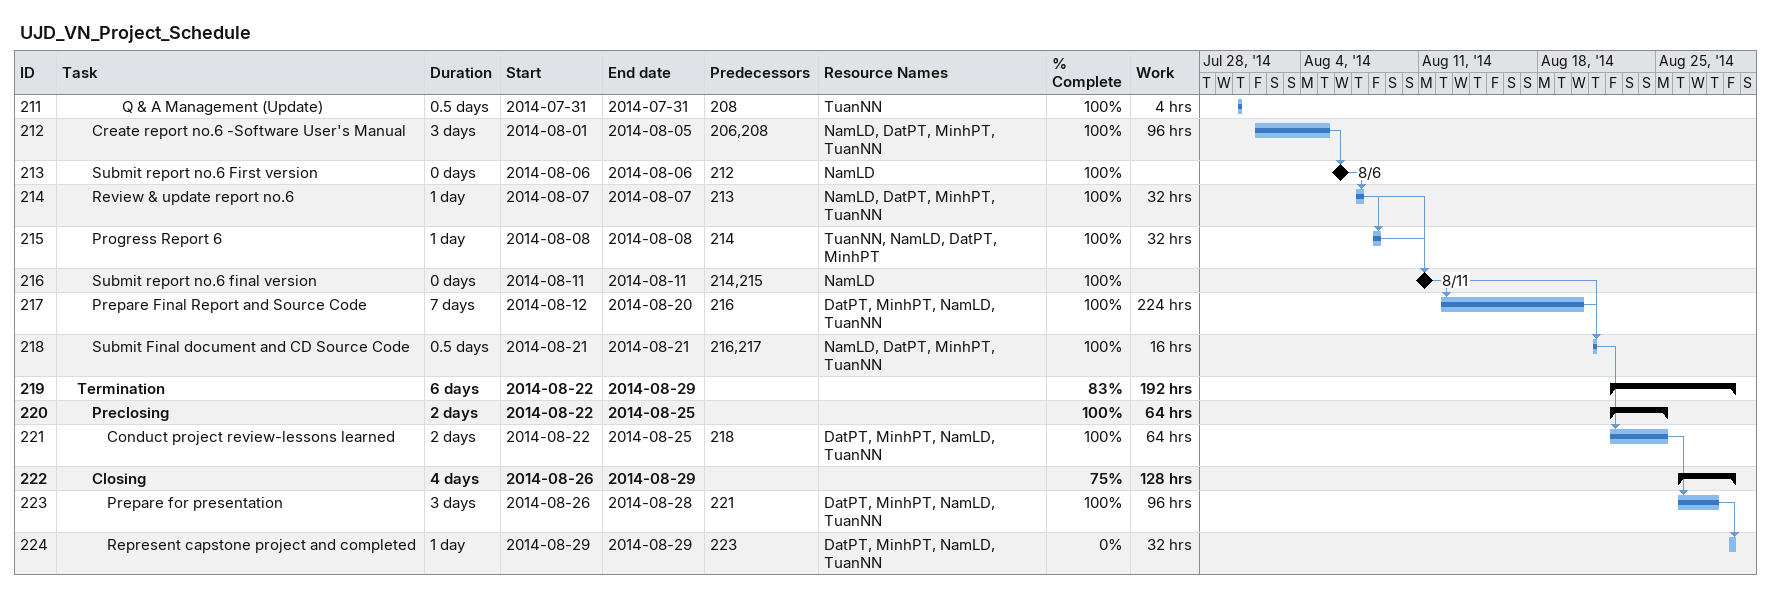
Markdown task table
UJD_VN_Project_Schedule

| ID | Level | Task | Duration | Start | Finish | Predecessors | Resources | % complete | Work (h) |
|---|---|---|---|---|---|---|---|---|---|
| 211 | 5 | Q & A Management (Update) | 0.5d | 2014-07-31 | 2014-07-31 | 208 | TuanNN | 100 | 4 |
| 212 | 3 | Create report no.6 -Software User's Manual | 3d | 2014-08-01 | 2014-08-05 | 206, 208 | NamLD, DatPT, MinhPT, TuanNN | 100 | 96 |
| 213 | 3 | Submit report no.6 First version | 0d | 2014-08-06 | 2014-08-06 | 212 | NamLD | 100 |  |
| 214 | 3 | Review & update report no.6 | 1d | 2014-08-07 | 2014-08-07 | 213 | NamLD, DatPT, MinhPT, TuanNN | 100 | 32 |
| 215 | 3 | Progress Report 6 | 1d | 2014-08-08 | 2014-08-08 | 214 | TuanNN, NamLD, DatPT, MinhPT | 100 | 32 |
| 216 | 3 | Submit report no.6 final version | 0d | 2014-08-11 | 2014-08-11 | 214, 215 | NamLD | 100 |  |
| 217 | 3 | Prepare Final Report and Source Code | 7d | 2014-08-12 | 2014-08-20 | 216 | DatPT, MinhPT, NamLD, TuanNN | 100 | 224 |
| 218 | 3 | Submit Final document and CD Source Code | 0.5d | 2014-08-21 | 2014-08-21 | 216, 217 | NamLD, DatPT, MinhPT, TuanNN | 100 | 16 |
| 219 | 2 | **Termination** | 6d | 2014-08-22 | 2014-08-29 |  |  | 83 | 192 |
| 220 | 3 | **Preclosing** | 2d | 2014-08-22 | 2014-08-25 |  |  | 100 | 64 |
| 221 | 4 | Conduct project review-lessons learned | 2d | 2014-08-22 | 2014-08-25 | 218 | DatPT, MinhPT, NamLD, TuanNN | 100 | 64 |
| 222 | 3 | **Closing** | 4d | 2014-08-26 | 2014-08-29 |  |  | 75 | 128 |
| 223 | 4 | Prepare for presentation | 3d | 2014-08-26 | 2014-08-28 | 221 | DatPT, MinhPT, NamLD, TuanNN | 100 | 96 |
| 224 | 4 | Represent capstone project and completed | 1d | 2014-08-29 | 2014-08-29 | 223 | DatPT, MinhPT, NamLD, TuanNN | 0 | 32 |
